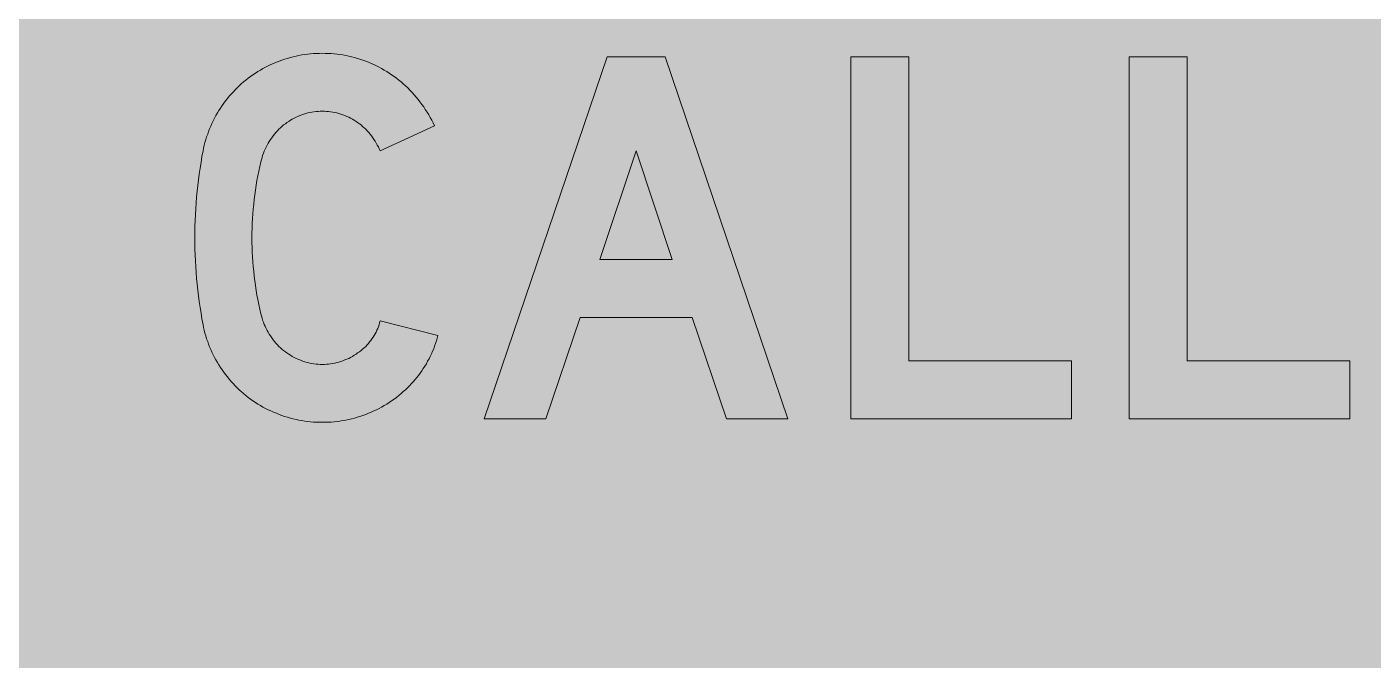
# Model space of a CAD drawing. Extents: x 0 to 420, y 0 to 297.
# Drawn here: x 139.73 to 155.36, y 57.97 to 65.32 of the extents above; entities that cross this region are included whole.
import ezdxf

# ---------------------------------------------------------------- set-up
doc = ezdxf.new("R2010")
doc.units = 0
doc.header["$LTSCALE"] = 0.5
doc.layers.add('L25', color=1, linetype='CONTINUOUS')
doc.layers.add('YELLOW', color=50, linetype='CONTINUOUS')

msp = doc.modelspace()

# ---------------------------------------------------------------- hatches: boundary and pattern name
at = {"layer": 'L25'}
h = msp.add_hatch(color=256, dxfattribs=at)
h.dxf.hatch_style = 1
h.paths.add_polyline_path([(187.8315759, 52.1503274, -1.1103618253), (187.4754925, 52.1876725, -0.1940601609), (183.8331993, 50.718704), (135.8331993, 50.718704, -0.1940601609), (132.190906, 52.1876725, -1.1103618253), (131.8348226, 52.1503274, -0.4768377444), (132.0521677, 52.3264108, -0.1940601609), (130.5831993, 55.968704), (130.5831993, 73.968704, -0.4142135624), (135.8331993, 79.218704), (183.8331993, 79.218704, -0.4142135624), (189.0831993, 73.968704), (189.0831993, 55.968704, -0.1940601609), (187.6142308, 52.3264108, -0.4768377444)])
h.paths.add_polyline_path([(183.8331993, 78.468704, -0.4142135624), (188.3331993, 73.968704), (188.3331993, 55.968704, -0.4142135624), (183.8331993, 51.468704), (135.8331993, 51.468704, -0.4142135624), (131.3331993, 55.968704), (131.3331993, 73.968704, -0.4142135624), (135.8331993, 78.468704)], flags=16)
h = msp.add_hatch(color=256, dxfattribs=at)
h.paths.add_polyline_path([(143.8362604, 63.8781061), (144.4657371, 64.1710309), (144.4511947, 64.2042706), (144.4345749, 64.2354328), (144.4158775, 64.266595), (144.3992577, 64.2977572), (144.3805604, 64.3289194), (144.3597855, 64.3600816), (144.3410882, 64.3891664), (144.3203134, 64.4182511), (144.2974611, 64.4473358), (144.2766863, 64.4764206), (144.253834, 64.5034278), (144.2309817, 64.5304351), (144.206052, 64.5574423), (144.1811222, 64.5823721), (144.1561924, 64.6093793), (144.1291852, 64.6343091), (144.1042554, 64.6571614), (144.0793256, 64.6800137), (144.0523184, 64.7007885), (144.0253111, 64.7215633), (143.9983039, 64.7423381), (143.9692192, 64.7610354), (143.9422119, 64.7818102), (143.9131272, 64.7984301), (143.8840425, 64.8171274), (143.8528802, 64.8337473), (143.8237955, 64.8503671), (143.7926333, 64.8649095), (143.7614711, 64.8794518), (143.7303089, 64.8939942), (143.6991467, 64.9085366), (143.6679845, 64.9210014), (143.6347448, 64.9313888), (143.6015051, 64.9417763), (143.5703429, 64.9521637), (143.5371032, 64.9625511), (143.5038635, 64.970861), (143.4706238, 64.9791709), (143.4373841, 64.9854033), (143.4041444, 64.9916358), (143.3688272, 64.9978682), (143.3355875, 65.0020232), (143.3023478, 65.0061782), (143.2670307, 65.0082556), (143.233791, 65.0103331), (143.1984738, 65.0103331), (143.1652341, 65.0124106), (143.1299169, 65.0103331), (143.0966772, 65.0103331), (143.0613601, 65.0082556), (143.0281204, 65.0061782), (142.9948807, 65.0020232), (142.9595635, 64.9978682), (142.9263238, 64.9916358), (142.8930841, 64.9854033), (142.8598444, 64.9791709), (142.8266048, 64.970861), (142.7933651, 64.9625511), (142.7601254, 64.9521637), (142.7268857, 64.9417763), (142.693646, 64.9313888), (142.6624838, 64.9210014), (142.6313216, 64.9085366), (142.5980819, 64.8939942), (142.5669197, 64.8794518), (142.5357574, 64.8649095), (142.5066727, 64.8503671), (142.4755105, 64.8337473), (142.4464258, 64.8171274), (142.417341, 64.7984301), (142.3882563, 64.7818102), (142.3591716, 64.7610354), (142.3321643, 64.7423381), (142.3030796, 64.7215633), (142.2781498, 64.7007885), (142.2511426, 64.6800137), (142.2241353, 64.6571614), (142.1992056, 64.6343091), (142.1742758, 64.6093793), (142.1514235, 64.586527), (142.1285712, 64.5615973), (142.1057189, 64.5366675), (142.0828666, 64.5117377), (142.0620918, 64.4847305), (142.041317, 64.4577232), (142.0205422, 64.430716), (142.0018449, 64.4037087), (141.9831476, 64.374624), (141.9644502, 64.3476168), (141.9457529, 64.318532), (141.9291331, 64.2894473), (141.9145907, 64.2582851), (141.8979709, 64.2292004), (141.8834285, 64.1980381), (141.8709636, 64.1668759), (141.8564212, 64.1357137), (141.8439564, 64.1045515), (141.833569, 64.0733893), (141.8211041, 64.0422271), (141.8127941, 64.0089874), (141.8024067, 63.9757477), (141.7940968, 63.9445855), (141.7857869, 63.9113458), (141.7795545, 63.8781061), (141.7670896, 63.8116267), (141.7567022, 63.7451473), (141.7463148, 63.678668), (141.7359274, 63.6101111), (141.7276174, 63.5436317), (141.7193075, 63.4771523), (141.7109976, 63.4106729), (141.7047651, 63.3421161), (141.7006102, 63.2756367), (141.6943777, 63.2070798), (141.6902228, 63.1406004), (141.6881453, 63.0720436), (141.6860678, 63.0055642), (141.6839903, 62.9370073), (141.6839903, 62.8705279), (141.6839903, 62.8019711), (141.6860678, 62.7354917), (141.6881453, 62.6669348), (141.6902228, 62.6004555), (141.6943777, 62.5318986), (141.7006102, 62.4654192), (141.7047651, 62.3968623), (141.7109976, 62.330383), (141.7193075, 62.2618261), (141.7276174, 62.1953467), (141.7359274, 62.1288673), (141.7463148, 62.0623879), (141.7567022, 61.9959086), (141.7670896, 61.9273517), (141.7795545, 61.8608723), (141.7857869, 61.8297101), (141.7940968, 61.7964704), (141.8024067, 61.7632307), (141.8127941, 61.729991), (141.8211041, 61.6988288), (141.833569, 61.6655891), (141.8439564, 61.6344269), (141.8564212, 61.6032647), (141.8709636, 61.5721025), (141.8834285, 61.5409403), (141.8979709, 61.5097781), (141.9145907, 61.4806933), (141.9291331, 61.4516086), (141.9457529, 61.4204464), (141.9644502, 61.3934391), (141.9831476, 61.3643544), (142.0018449, 61.3352697), (142.0205422, 61.3082624), (142.041317, 61.2812552), (142.0620918, 61.2542479), (142.0828666, 61.2293182), (142.1057189, 61.2023109), (142.1285712, 61.1773811), (142.1514235, 61.1524514), (142.1742758, 61.1295991), (142.1992056, 61.1067468), (142.2241353, 61.0838945), (142.2511426, 61.0610422), (142.2781498, 61.0381899), (142.3030796, 61.0174151), (142.3321643, 60.9966403), (142.3591716, 60.977943), (142.3882563, 60.9592457), (142.417341, 60.9405483), (142.4464258, 60.921851), (142.4755105, 60.9052312), (142.5066727, 60.8886113), (142.5357574, 60.874069), (142.5669197, 60.8595266), (142.5980819, 60.8449842), (142.6313216, 60.8325193), (142.6624838, 60.8200545), (142.693646, 60.8075896), (142.7268857, 60.7972022), (142.7601254, 60.7868148), (142.7933651, 60.7764274), (142.8266048, 60.7681174), (142.8598444, 60.761885), (142.8930841, 60.7535751), (142.9263238, 60.7473426), (142.9595635, 60.7431877), (142.9948807, 60.7390327), (143.0281204, 60.7348777), (143.0613601, 60.7307228), (143.0966772, 60.7286453), (143.1299169, 60.7286453), (143.1652341, 60.7286453), (143.1984738, 60.7286453), (143.233791, 60.7286453), (143.2670307, 60.7307228), (143.3023478, 60.7348777), (143.3355875, 60.7390327), (143.3688272, 60.7431877), (143.4041444, 60.7473426), (143.4373841, 60.7535751), (143.4706238, 60.761885), (143.5038635, 60.7681174), (143.5371032, 60.7764274), (143.5703429, 60.7868148), (143.6015051, 60.7972022), (143.6347448, 60.8075896), (143.6679845, 60.8200545), (143.6991467, 60.8325193), (143.7303089, 60.8449842), (143.7614711, 60.8595266), (143.7926333, 60.874069), (143.8237955, 60.8886113), (143.8528802, 60.9052312), (143.8840425, 60.921851), (143.9131272, 60.9405483), (143.9422119, 60.9592457), (143.9692192, 60.977943), (143.9983039, 60.9966403), (144.0253111, 61.0174151), (144.0523184, 61.0381899), (144.0793256, 61.0610422), (144.1042554, 61.0838945), (144.1291852, 61.1067468), (144.1541149, 61.1275216), (144.1769672, 61.1503739), (144.197742, 61.1753037), (144.2205943, 61.1981559), (144.2413691, 61.2230857), (144.2621439, 61.2480155), (144.2829188, 61.2729453), (144.3016161, 61.2999525), (144.3203134, 61.3269598), (144.3369333, 61.353967), (144.3556306, 61.3809743), (144.3722504, 61.4079815), (144.3867928, 61.4370662), (144.4034126, 61.4640735), (144.417955, 61.4931582), (144.4304199, 61.5222429), (144.4449623, 61.5534052), (144.4574271, 61.5824899), (144.4678145, 61.6115746), (144.4802794, 61.6427368), (144.4906668, 61.673899), (144.4989768, 61.7050613), (144.5072867, 61.7362235), (143.8362604, 61.9044994), (143.830028, 61.8816471), (143.8237955, 61.8608723), (143.8154856, 61.83802), (143.8071757, 61.8172452), (143.7988657, 61.7964704), (143.7884783, 61.7756956), (143.7780909, 61.7549208), (143.765626, 61.7362235), (143.7531612, 61.7154487), (143.7406963, 61.6967513), (143.7282314, 61.678054), (143.713689, 61.6614342), (143.6991467, 61.6427368), (143.6846043, 61.626117), (143.6679845, 61.6094971), (143.6513646, 61.5928773), (143.6326673, 61.5762574), (143.61397, 61.5617151), (143.5952726, 61.5450952), (143.5744978, 61.5326303), (143.5558005, 61.518088), (143.5350257, 61.5056231), (143.5142509, 61.4931582), (143.4913986, 61.4806933), (143.4706238, 61.4703059), (143.4477715, 61.4599185), (143.4249192, 61.4516086), (143.4041444, 61.4412212), (143.3792146, 61.4349888), (143.3563623, 61.4266788), (143.3335101, 61.4204464), (143.3085803, 61.4162914), (143.285728, 61.410059), (143.2607982, 61.4079815), (143.2379459, 61.4038265), (143.2130162, 61.4017491), (143.1880864, 61.3996716), (143.1652341, 61.3996716), (143.1403043, 61.3996716), (143.1153746, 61.4017491), (143.0925223, 61.4038265), (143.0675925, 61.4079815), (143.0426628, 61.410059), (143.0198105, 61.4162914), (142.9969582, 61.4204464), (142.9720284, 61.4266788), (142.9491761, 61.4349888), (142.9263238, 61.4412212), (142.9034715, 61.4516086), (142.8806193, 61.4599185), (142.8598444, 61.4703059), (142.8369922, 61.4806933), (142.8162173, 61.4931582), (142.7954425, 61.5056231), (142.7746677, 61.518088), (142.7538929, 61.5326303), (142.7351956, 61.5450952), (142.7144208, 61.5617151), (142.6957235, 61.5762574), (142.6791036, 61.5928773), (142.6604063, 61.6094971), (142.6437864, 61.6281945), (142.6250891, 61.6468918), (142.6084693, 61.6676666), (142.5939269, 61.6863639), (142.5773071, 61.7071387), (142.5627647, 61.729991), (142.5482223, 61.7507658), (142.5357574, 61.7736181), (142.5232926, 61.7943929), (142.5108277, 61.8172452), (142.5004403, 61.842175), (142.4900529, 61.8650273), (142.4817429, 61.889957), (142.4713555, 61.9128093), (142.4651231, 61.9377391), (142.4568132, 61.9626689), (142.4505807, 61.9875986), (142.4381159, 62.0416131), (142.4277284, 62.0956276), (142.4152636, 62.1517196), (142.4048762, 62.2057341), (142.3965662, 62.2597486), (142.3882563, 62.3158406), (142.3799464, 62.3698551), (142.373714, 62.4259471), (142.3674815, 62.4820391), (142.3612491, 62.5360535), (142.3570941, 62.5921455), (142.3529391, 62.6482375), (142.3508617, 62.702252), (142.3487842, 62.758344), (142.3467067, 62.814436), (142.3467067, 62.8705279), (142.3467067, 62.9245424), (142.3487842, 62.9806344), (142.3508617, 63.0367264), (142.3529391, 63.0928184), (142.3570941, 63.1468329), (142.3612491, 63.2029249), (142.3674815, 63.2590168), (142.373714, 63.3130313), (142.3799464, 63.3691233), (142.3882563, 63.4231378), (142.3965662, 63.4792298), (142.4048762, 63.5332443), (142.4152636, 63.5893363), (142.4277284, 63.6433508), (142.4381159, 63.6973653), (142.4505807, 63.7513798), (142.4568132, 63.7763096), (142.4651231, 63.8012393), (142.4713555, 63.8261691), (142.4817429, 63.8510989), (142.4900529, 63.8739512), (142.5004403, 63.8988809), (142.5108277, 63.9217332), (142.5232926, 63.9445855), (142.5357574, 63.9674378), (142.5482223, 63.9882126), (142.5627647, 64.0110649), (142.5773071, 64.0318397), (142.5939269, 64.0526145), (142.6084693, 64.0733893), (142.6250891, 64.0920866), (142.6437864, 64.110784), (142.6604063, 64.1294813), (142.6791036, 64.1461011), (142.6957235, 64.162721), (142.7144208, 64.1793408), (142.7351956, 64.1938832), (142.7538929, 64.2084256), (142.7746677, 64.2208904), (142.7954425, 64.2354328), (142.8162173, 64.2478977), (142.8369922, 64.2582851), (142.8598444, 64.2686725), (142.8806193, 64.2790599), (142.9034715, 64.2894473), (142.9263238, 64.2977572), (142.9491761, 64.3060671), (142.9720284, 64.3122996), (142.9969582, 64.318532), (143.0198105, 64.3247645), (143.0426628, 64.3289194), (143.0675925, 64.3330744), (143.0925223, 64.3351519), (143.1153746, 64.3372294), (143.1403043, 64.3393068), (143.1652341, 64.3393068), (143.1880864, 64.3393068), (143.2130162, 64.3372294), (143.2379459, 64.3351519), (143.2607982, 64.3330744), (143.285728, 64.3289194), (143.3085803, 64.3247645), (143.3335101, 64.318532), (143.3563623, 64.3122996), (143.3792146, 64.3060671), (143.4041444, 64.2977572), (143.4249192, 64.2894473), (143.4477715, 64.2790599), (143.4706238, 64.2686725), (143.4913986, 64.2582851), (143.5142509, 64.2478977), (143.5350257, 64.2354328), (143.5558005, 64.2208904), (143.5744978, 64.2084256), (143.5952726, 64.1938832), (143.61397, 64.1793408), (143.6326673, 64.162721), (143.6513646, 64.1461011), (143.6679845, 64.1294813), (143.6866818, 64.110784), (143.7033016, 64.0920866), (143.7199215, 64.0733893), (143.7344638, 64.0526145), (143.7490062, 64.0318397), (143.7635486, 64.0110649), (143.7780909, 63.9902901), (143.7905558, 63.9695153), (143.8030207, 63.946663), (143.8154856, 63.9238107), (143.825873, 63.9009584)])
h.paths.add_polyline_path([(145.0453542, 60.7701949), (146.470506, 64.9687835), (147.1436097, 64.9687835), (148.570839, 60.7701949), (147.8561856, 60.7701949), (147.4573093, 61.946049), (146.1568064, 61.946049), (145.7579301, 60.7701949)])
h.paths.add_polyline_path([(147.226709, 62.6170753), (146.3874068, 62.6170753), (146.8070579, 63.8781061)], flags=16)
h.paths.add_polyline_path([(149.3000348, 64.9687835), (149.9731385, 64.9687835), (149.9731385, 61.4412212), (151.8615685, 61.4412212), (151.8615685, 60.7701949), (149.3000348, 60.7701949)])
h.paths.add_polyline_path([(152.5325948, 64.9687835), (153.2036211, 64.9687835), (153.2036211, 61.4412212), (155.0920511, 61.4412212), (155.0920511, 60.7701949), (152.5325948, 60.7701949)])
at = {"layer": 'YELLOW'}
h = msp.add_hatch(color=256, dxfattribs=at)
edge = h.paths.add_edge_path()
edge.add_line((131.3331993, 55.968704), (131.3331993, 73.968704))
edge.add_arc((135.8331993, 73.968704), 4.5, 90, 180, ccw=False)
edge.add_line((135.8331993, 78.468704), (183.8331993, 78.468704))
edge.add_arc((183.8331993, 73.968704), 4.5, 0, 90, ccw=False)
edge.add_line((188.3331993, 73.968704), (188.3331993, 55.968704))
edge.add_arc((183.8331993, 55.968704), 4.5, -90, 0, ccw=False)
edge.add_line((183.8331993, 51.468704), (135.8331993, 51.468704))
edge.add_arc((135.8331993, 55.968704), 4.5, 180, 270, ccw=False)

# ---------------------------------------------------------------- linework, layer by layer
at = {"layer": 'L25', "lineweight": 0, "elevation": 0.0007629}
msp.add_lwpolyline([(143.8362604, 63.8781061), (144.4657371, 64.1710309), (144.4511947, 64.2042706), (144.4345749, 64.2354328), (144.4158775, 64.266595), (144.3992577, 64.2977572), (144.3805604, 64.3289194), (144.3597855, 64.3600816), (144.3410882, 64.3891664), (144.3203134, 64.4182511), (144.2974611, 64.4473358), (144.2766863, 64.4764206), (144.253834, 64.5034278), (144.2309817, 64.5304351), (144.206052, 64.5574423), (144.1811222, 64.5823721), (144.1561924, 64.6093793), (144.1291852, 64.6343091), (144.1042554, 64.6571614), (144.0793256, 64.6800137), (144.0523184, 64.7007885), (144.0253111, 64.7215633), (143.9983039, 64.7423381), (143.9692192, 64.7610354), (143.9422119, 64.7818102), (143.9131272, 64.7984301), (143.8840425, 64.8171274), (143.8528802, 64.8337473), (143.8237955, 64.8503671), (143.7926333, 64.8649095), (143.7614711, 64.8794518), (143.7303089, 64.8939942), (143.6991467, 64.9085366), (143.6679845, 64.9210014), (143.6347448, 64.9313888), (143.6015051, 64.9417763), (143.5703429, 64.9521637), (143.5371032, 64.9625511), (143.5038635, 64.970861), (143.4706238, 64.9791709), (143.4373841, 64.9854033), (143.4041444, 64.9916358), (143.3688272, 64.9978682), (143.3355875, 65.0020232), (143.3023478, 65.0061782), (143.2670307, 65.0082556), (143.233791, 65.0103331), (143.1984738, 65.0103331), (143.1652341, 65.0124106), (143.1299169, 65.0103331), (143.0966772, 65.0103331), (143.0613601, 65.0082556), (143.0281204, 65.0061782), (142.9948807, 65.0020232), (142.9595635, 64.9978682), (142.9263238, 64.9916358), (142.8930841, 64.9854033), (142.8598444, 64.9791709), (142.8266048, 64.970861), (142.7933651, 64.9625511), (142.7601254, 64.9521637), (142.7268857, 64.9417763), (142.693646, 64.9313888), (142.6624838, 64.9210014), (142.6313216, 64.9085366), (142.5980819, 64.8939942), (142.5669197, 64.8794518), (142.5357574, 64.8649095), (142.5066727, 64.8503671), (142.4755105, 64.8337473), (142.4464258, 64.8171274), (142.417341, 64.7984301), (142.3882563, 64.7818102), (142.3591716, 64.7610354), (142.3321643, 64.7423381), (142.3030796, 64.7215633), (142.2781498, 64.7007885), (142.2511426, 64.6800137), (142.2241353, 64.6571614), (142.1992056, 64.6343091), (142.1742758, 64.6093793), (142.1514235, 64.586527), (142.1285712, 64.5615973), (142.1057189, 64.5366675), (142.0828666, 64.5117377), (142.0620918, 64.4847305), (142.041317, 64.4577232), (142.0205422, 64.430716), (142.0018449, 64.4037087), (141.9831476, 64.374624), (141.9644502, 64.3476168), (141.9457529, 64.318532), (141.9291331, 64.2894473), (141.9145907, 64.2582851), (141.8979709, 64.2292004), (141.8834285, 64.1980381), (141.8709636, 64.1668759), (141.8564212, 64.1357137), (141.8439564, 64.1045515), (141.833569, 64.0733893), (141.8211041, 64.0422271), (141.8127941, 64.0089874), (141.8024067, 63.9757477), (141.7940968, 63.9445855), (141.7857869, 63.9113458), (141.7795545, 63.8781061), (141.7670896, 63.8116267), (141.7567022, 63.7451473), (141.7463148, 63.678668), (141.7359274, 63.6101111), (141.7276174, 63.5436317), (141.7193075, 63.4771523), (141.7109976, 63.4106729), (141.7047651, 63.3421161), (141.7006102, 63.2756367), (141.6943777, 63.2070798), (141.6902228, 63.1406004), (141.6881453, 63.0720436), (141.6860678, 63.0055642), (141.6839903, 62.9370073), (141.6839903, 62.8705279), (141.6839903, 62.8019711), (141.6860678, 62.7354917), (141.6881453, 62.6669348), (141.6902228, 62.6004555), (141.6943777, 62.5318986), (141.7006102, 62.4654192), (141.7047651, 62.3968623), (141.7109976, 62.330383), (141.7193075, 62.2618261), (141.7276174, 62.1953467), (141.7359274, 62.1288673), (141.7463148, 62.0623879), (141.7567022, 61.9959086), (141.7670896, 61.9273517), (141.7795545, 61.8608723), (141.7857869, 61.8297101), (141.7940968, 61.7964704), (141.8024067, 61.7632307), (141.8127941, 61.729991), (141.8211041, 61.6988288), (141.833569, 61.6655891), (141.8439564, 61.6344269), (141.8564212, 61.6032647), (141.8709636, 61.5721025), (141.8834285, 61.5409403), (141.8979709, 61.5097781), (141.9145907, 61.4806933), (141.9291331, 61.4516086), (141.9457529, 61.4204464), (141.9644502, 61.3934391), (141.9831476, 61.3643544), (142.0018449, 61.3352697), (142.0205422, 61.3082624), (142.041317, 61.2812552), (142.0620918, 61.2542479), (142.0828666, 61.2293182), (142.1057189, 61.2023109), (142.1285712, 61.1773811), (142.1514235, 61.1524514), (142.1742758, 61.1295991), (142.1992056, 61.1067468), (142.2241353, 61.0838945), (142.2511426, 61.0610422), (142.2781498, 61.0381899), (142.3030796, 61.0174151), (142.3321643, 60.9966403), (142.3591716, 60.977943), (142.3882563, 60.9592457), (142.417341, 60.9405483), (142.4464258, 60.921851), (142.4755105, 60.9052312), (142.5066727, 60.8886113), (142.5357574, 60.874069), (142.5669197, 60.8595266), (142.5980819, 60.8449842), (142.6313216, 60.8325193), (142.6624838, 60.8200545), (142.693646, 60.8075896), (142.7268857, 60.7972022), (142.7601254, 60.7868148), (142.7933651, 60.7764274), (142.8266048, 60.7681174), (142.8598444, 60.761885), (142.8930841, 60.7535751), (142.9263238, 60.7473426), (142.9595635, 60.7431877), (142.9948807, 60.7390327), (143.0281204, 60.7348777), (143.0613601, 60.7307228), (143.0966772, 60.7286453), (143.1299169, 60.7286453), (143.1652341, 60.7286453), (143.1984738, 60.7286453), (143.233791, 60.7286453), (143.2670307, 60.7307228), (143.3023478, 60.7348777), (143.3355875, 60.7390327), (143.3688272, 60.7431877), (143.4041444, 60.7473426), (143.4373841, 60.7535751), (143.4706238, 60.761885), (143.5038635, 60.7681174), (143.5371032, 60.7764274), (143.5703429, 60.7868148), (143.6015051, 60.7972022), (143.6347448, 60.8075896), (143.6679845, 60.8200545), (143.6991467, 60.8325193), (143.7303089, 60.8449842), (143.7614711, 60.8595266), (143.7926333, 60.874069), (143.8237955, 60.8886113), (143.8528802, 60.9052312), (143.8840425, 60.921851), (143.9131272, 60.9405483), (143.9422119, 60.9592457), (143.9692192, 60.977943), (143.9983039, 60.9966403), (144.0253111, 61.0174151), (144.0523184, 61.0381899), (144.0793256, 61.0610422), (144.1042554, 61.0838945), (144.1291852, 61.1067468), (144.1541149, 61.1275216), (144.1769672, 61.1503739), (144.197742, 61.1753037), (144.2205943, 61.1981559), (144.2413691, 61.2230857), (144.2621439, 61.2480155), (144.2829188, 61.2729453), (144.3016161, 61.2999525), (144.3203134, 61.3269598), (144.3369333, 61.353967), (144.3556306, 61.3809743), (144.3722504, 61.4079815), (144.3867928, 61.4370662), (144.4034126, 61.4640735), (144.417955, 61.4931582), (144.4304199, 61.5222429), (144.4449623, 61.5534052), (144.4574271, 61.5824899), (144.4678145, 61.6115746), (144.4802794, 61.6427368), (144.4906668, 61.673899), (144.4989768, 61.7050613), (144.5072867, 61.7362235), (143.8362604, 61.9044994), (143.830028, 61.8816471), (143.8237955, 61.8608723), (143.8154856, 61.83802), (143.8071757, 61.8172452), (143.7988657, 61.7964704), (143.7884783, 61.7756956), (143.7780909, 61.7549208), (143.765626, 61.7362235), (143.7531612, 61.7154487), (143.7406963, 61.6967513), (143.7282314, 61.678054), (143.713689, 61.6614342), (143.6991467, 61.6427368), (143.6846043, 61.626117), (143.6679845, 61.6094971), (143.6513646, 61.5928773), (143.6326673, 61.5762574), (143.61397, 61.5617151), (143.5952726, 61.5450952), (143.5744978, 61.5326303), (143.5558005, 61.518088), (143.5350257, 61.5056231), (143.5142509, 61.4931582), (143.4913986, 61.4806933), (143.4706238, 61.4703059), (143.4477715, 61.4599185), (143.4249192, 61.4516086), (143.4041444, 61.4412212), (143.3792146, 61.4349888), (143.3563623, 61.4266788), (143.3335101, 61.4204464), (143.3085803, 61.4162914), (143.285728, 61.410059), (143.2607982, 61.4079815), (143.2379459, 61.4038265), (143.2130162, 61.4017491), (143.1880864, 61.3996716), (143.1652341, 61.3996716), (143.1403043, 61.3996716), (143.1153746, 61.4017491), (143.0925223, 61.4038265), (143.0675925, 61.4079815), (143.0426628, 61.410059), (143.0198105, 61.4162914), (142.9969582, 61.4204464), (142.9720284, 61.4266788), (142.9491761, 61.4349888), (142.9263238, 61.4412212), (142.9034715, 61.4516086), (142.8806193, 61.4599185), (142.8598444, 61.4703059), (142.8369922, 61.4806933), (142.8162173, 61.4931582), (142.7954425, 61.5056231), (142.7746677, 61.518088), (142.7538929, 61.5326303), (142.7351956, 61.5450952), (142.7144208, 61.5617151), (142.6957235, 61.5762574), (142.6791036, 61.5928773), (142.6604063, 61.6094971), (142.6437864, 61.6281945), (142.6250891, 61.6468918), (142.6084693, 61.6676666), (142.5939269, 61.6863639), (142.5773071, 61.7071387), (142.5627647, 61.729991), (142.5482223, 61.7507658), (142.5357574, 61.7736181), (142.5232926, 61.7943929), (142.5108277, 61.8172452), (142.5004403, 61.842175), (142.4900529, 61.8650273), (142.4817429, 61.889957), (142.4713555, 61.9128093), (142.4651231, 61.9377391), (142.4568132, 61.9626689), (142.4505807, 61.9875986), (142.4381159, 62.0416131), (142.4277284, 62.0956276), (142.4152636, 62.1517196), (142.4048762, 62.2057341), (142.3965662, 62.2597486), (142.3882563, 62.3158406), (142.3799464, 62.3698551), (142.373714, 62.4259471), (142.3674815, 62.4820391), (142.3612491, 62.5360535), (142.3570941, 62.5921455), (142.3529391, 62.6482375), (142.3508617, 62.702252), (142.3487842, 62.758344), (142.3467067, 62.814436), (142.3467067, 62.8705279), (142.3467067, 62.9245424), (142.3487842, 62.9806344), (142.3508617, 63.0367264), (142.3529391, 63.0928184), (142.3570941, 63.1468329), (142.3612491, 63.2029249), (142.3674815, 63.2590168), (142.373714, 63.3130313), (142.3799464, 63.3691233), (142.3882563, 63.4231378), (142.3965662, 63.4792298), (142.4048762, 63.5332443), (142.4152636, 63.5893363), (142.4277284, 63.6433508), (142.4381159, 63.6973653), (142.4505807, 63.7513798), (142.4568132, 63.7763096), (142.4651231, 63.8012393), (142.4713555, 63.8261691), (142.4817429, 63.8510989), (142.4900529, 63.8739512), (142.5004403, 63.8988809), (142.5108277, 63.9217332), (142.5232926, 63.9445855), (142.5357574, 63.9674378), (142.5482223, 63.9882126), (142.5627647, 64.0110649), (142.5773071, 64.0318397), (142.5939269, 64.0526145), (142.6084693, 64.0733893), (142.6250891, 64.0920866), (142.6437864, 64.110784), (142.6604063, 64.1294813), (142.6791036, 64.1461011), (142.6957235, 64.162721), (142.7144208, 64.1793408), (142.7351956, 64.1938832), (142.7538929, 64.2084256), (142.7746677, 64.2208904), (142.7954425, 64.2354328), (142.8162173, 64.2478977), (142.8369922, 64.2582851), (142.8598444, 64.2686725), (142.8806193, 64.2790599), (142.9034715, 64.2894473), (142.9263238, 64.2977572), (142.9491761, 64.3060671), (142.9720284, 64.3122996), (142.9969582, 64.318532), (143.0198105, 64.3247645), (143.0426628, 64.3289194), (143.0675925, 64.3330744), (143.0925223, 64.3351519), (143.1153746, 64.3372294), (143.1403043, 64.3393068), (143.1652341, 64.3393068), (143.1880864, 64.3393068), (143.2130162, 64.3372294), (143.2379459, 64.3351519), (143.2607982, 64.3330744), (143.285728, 64.3289194), (143.3085803, 64.3247645), (143.3335101, 64.318532), (143.3563623, 64.3122996), (143.3792146, 64.3060671), (143.4041444, 64.2977572), (143.4249192, 64.2894473), (143.4477715, 64.2790599), (143.4706238, 64.2686725), (143.4913986, 64.2582851), (143.5142509, 64.2478977), (143.5350257, 64.2354328), (143.5558005, 64.2208904), (143.5744978, 64.2084256), (143.5952726, 64.1938832), (143.61397, 64.1793408), (143.6326673, 64.162721), (143.6513646, 64.1461011), (143.6679845, 64.1294813), (143.6866818, 64.110784), (143.7033016, 64.0920866), (143.7199215, 64.0733893), (143.7344638, 64.0526145), (143.7490062, 64.0318397), (143.7635486, 64.0110649), (143.7780909, 63.9902901), (143.7905558, 63.9695153), (143.8030207, 63.946663), (143.8154856, 63.9238107), (143.825873, 63.9009584)], close=True, dxfattribs=at)
at = {"layer": 'L25', "lineweight": 0}
for points in [[(145.0453542, 60.7701949), (146.470506, 64.9687835), (147.1436097, 64.9687835), (148.570839, 60.7701949), (147.8561856, 60.7701949), (147.4573093, 61.946049), (146.1568064, 61.946049), (145.7579301, 60.7701949), (145.0453542, 60.7701949)], [(149.3000348, 64.9687835), (149.9731385, 64.9687835), (149.9731385, 61.4412212), (151.8615685, 61.4412212), (151.8615685, 60.7701949), (149.3000348, 60.7701949), (149.3000348, 64.9687835)], [(152.5325948, 64.9687835), (153.2036211, 64.9687835), (153.2036211, 61.4412212), (155.0920511, 61.4412212), (155.0920511, 60.7701949), (152.5325948, 60.7701949), (152.5325948, 64.9687835)], [(147.226709, 62.6170753), (146.3874068, 62.6170753), (146.8070579, 63.8781061), (147.226709, 62.6170753)]]:
    msp.add_lwpolyline(points, close=True, dxfattribs=at)

doc.saveas('drawing.dxf')
